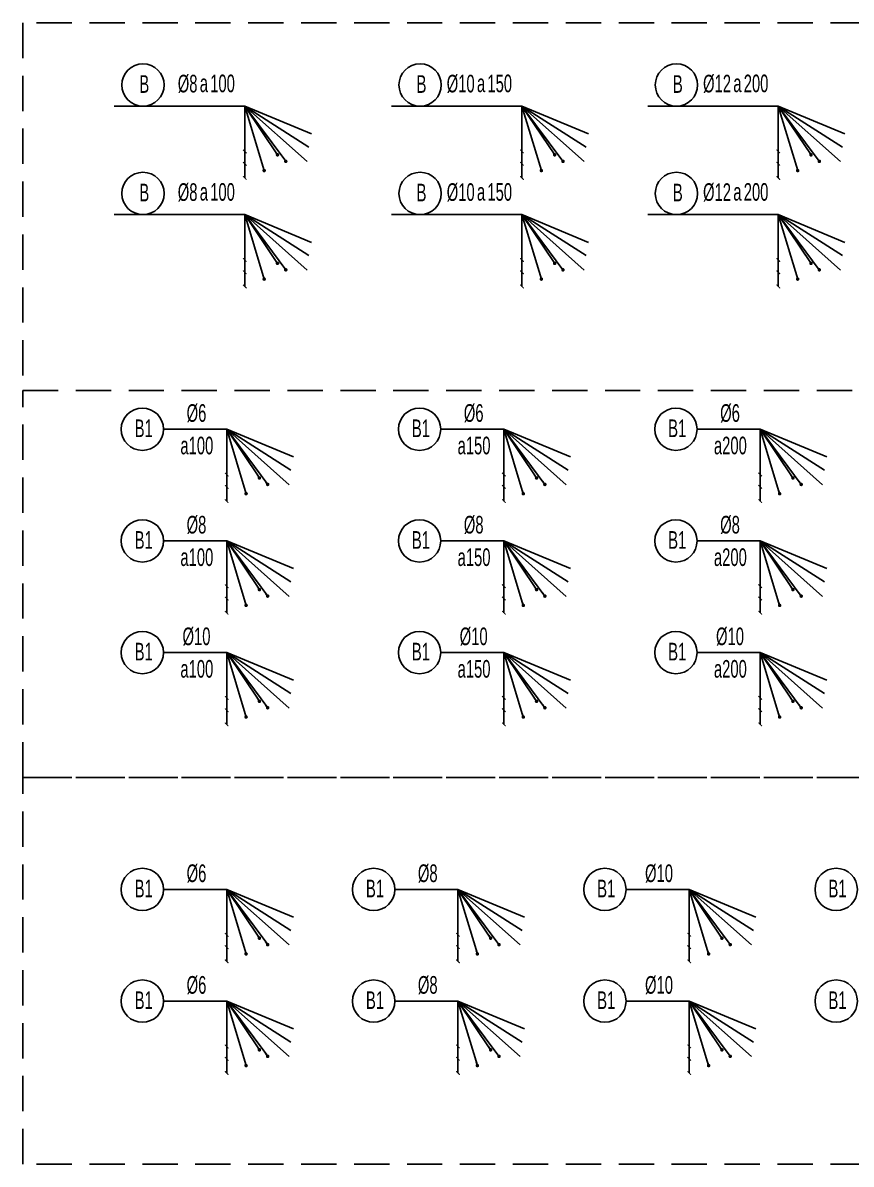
# Model space of a CAD drawing. Header units: millimetres. Extents: x -147841 to 368790, y -162721 to 84261.
# Drawn here: x -11486 to -5617, y -63644 to -55555 of the extents above; entities that cross this region are included whole.
import ezdxf
from ezdxf.enums import TextEntityAlignment as Align

# ---------------------------------------------------------------- set-up
doc = ezdxf.new("R2010")
doc.units = ezdxf.units.MM
doc.header["$LTSCALE"] = 1000
doc.header["$MEASUREMENT"] = 0
doc.linetypes.add('HIDDEN', pattern=[0.375, 0.25, -0.125])
doc.layers.get('0').update_dxf_attribs({"linetype": 'CONTINUOUS', "lineweight": 18})
for name, color, linetype in [('KC-Cotthep', 8, 'CONTINUOUS'), ('KC-Khuat', 9, 'HIDDEN'), ('KC-Text', 31, 'CONTINUOUS')]:
    doc.layers.add(name, color=color, linetype=linetype)
doc.styles.add('ARIAL', font='arial.ttf', dxfattribs={"width": 0.7})
doc.dimstyles.new('2.5-50', dxfattribs={"dimscale": 50, "dimtxt": 2.5, "dimasz": 1, "dimexe": 1, "dimexo": 2, "dimgap": 1, "dimtad": 1, "dimdec": 1, "dimdsep": 46, "dimtxsty": 'ARIAL', "dimblk": 'ARCHTICK', "dimcen": -1, "dimdle": 1, "dimclrd": 256, "dimclre": 256, "dimclrt": 3, "dimadec": 0, "dimazin": 2, "dimtfac": 0.1, "dimtdec": 1, "dimtmove": 0, "dimatfit": 1, "dimldrblk": 'ARCHTICK', "dimfxl": 1, "dimtvp": 0.833333, "dimtfill": 1, "dimtolj": 1, "dimtzin": 12, "dimarcsym": 0})

# ---------------------------------------------------------------- blocks, each defined once
blk = doc.blocks.new('att_thep_1')
blk.add_circle((0, 300), 300)
at = {"color": 31, "style": 'ARIAL', "width": 0.6}
blk.add_attdef('SH', text='', height=250, dxfattribs=at).set_placement((19, 189), align=Align.CENTER)
blk.add_attdef('DK', text='', height=250, dxfattribs=at).set_placement((773, 195), align=Align.RIGHT)
blk.add_attdef('KC', (953, 197), '', height=250, dxfattribs=at)
at = {"layer": 'KC-Text', "color": 31, "style": 'ARIAL', "width": 0.6}
blk.add_text('a', height=250, dxfattribs=at).set_placement((805, 199))
blk = doc.blocks.new('att_thep_2')
blk.add_circle((-300, 0), 300)
at = {"color": 3, "style": 'ARIAL', "width": 0.6}
blk.add_attdef('DK', text='', height=250, dxfattribs=at).set_placement((467, 105), align=Align.CENTER)
at = {"color": 31, "style": 'ARIAL', "width": 0.6}
blk.add_attdef('SH', text='', height=250, dxfattribs=at).set_placement((-281, -111), align=Align.CENTER)
at = {"color": 2, "style": 'ARIAL', "width": 0.6}
blk.add_attdef('KC', text='', height=250, dxfattribs=at).set_placement((472, -355), align=Align.CENTER)
blk = doc.blocks.new('_ARCHTICK')
at = {"color": 0, "linetype": 'ByBlock', "const_width": 0.3}
blk.add_lwpolyline([(-0.5, -0.5), (0.5, 0.5)], dxfattribs=at)

msp = doc.modelspace()

# ---------------------------------------------------------------- linework, layer by layer
at = {"layer": 'KC-Khuat'}
for points in [[(-11486.29, -58161.96), (14360.78, -58161.96), (14360.78, -55555.35), (-11486.29, -55555.35)], [(-11486.29, -58161.96), (14360.78, -58161.96), (14360.78, -60903.18), (-11486.29, -60903.18)], [(-11486.29, -60903.18), (14360.78, -60903.18), (14360.78, -63644.4), (-11486.29, -63644.4)]]:
    msp.add_lwpolyline(points, close=True, dxfattribs=at)

# ---------------------------------------------------------------- block references
at = {"layer": 'KC-Cotthep'}
ref = msp.add_blockref('att_thep_1', (-10635.18, -56145.79), dxfattribs=dict(at, xscale=0.5, yscale=0.5, zscale=0.5))
ref.add_attrib('SH', 'B', dxfattribs={"layer": '0', "color": 31, "height": 125, "style": 'ARIAL', "width": 0.6}).set_placement((-10625.67, -56051.53), align=Align.CENTER)
ref.add_attrib('KC', '100', (-10158.74, -56047.21), dxfattribs={"layer": '0', "color": 1, "height": 125, "style": 'ARIAL', "width": 0.6})
ref.add_attrib('DK', '%%C8', dxfattribs={"layer": '0', "color": 175, "height": 125, "style": 'ARIAL', "width": 0.6}).set_placement((-10248.9, -56048.35), align=Align.RIGHT)
ref = msp.add_blockref('att_thep_1', (-8671.24, -56145.79), dxfattribs=dict(at, xscale=0.5, yscale=0.5, zscale=0.5))
ref.add_attrib('SH', 'B', dxfattribs={"layer": '0', "color": 31, "height": 125, "style": 'ARIAL', "width": 0.6}).set_placement((-8661.73, -56051.53), align=Align.CENTER)
ref.add_attrib('KC', '150', (-8194.8, -56047.21), dxfattribs={"layer": '0', "color": 7, "height": 125, "style": 'ARIAL', "width": 0.6})
ref.add_attrib('DK', '%%C10', dxfattribs={"layer": '0', "color": 15, "height": 125, "style": 'ARIAL', "width": 0.6}).set_placement((-8284.96, -56048.35), align=Align.RIGHT)
ref = msp.add_blockref('att_thep_1', (-6855.03, -56145.79), dxfattribs=dict(at, xscale=0.5, yscale=0.5, zscale=0.5))
ref.add_attrib('SH', 'B', dxfattribs={"layer": '0', "color": 31, "height": 125, "style": 'ARIAL', "width": 0.6}).set_placement((-6845.52, -56051.53), align=Align.CENTER)
ref.add_attrib('KC', '200', (-6378.59, -56047.21), dxfattribs={"layer": '0', "color": 2, "height": 125, "style": 'ARIAL', "width": 0.6})
ref.add_attrib('DK', '%%C12', dxfattribs={"layer": '0', "color": 215, "height": 125, "style": 'ARIAL', "width": 0.6}).set_placement((-6468.76, -56048.35), align=Align.RIGHT)
ref = msp.add_blockref('att_thep_1', (-10635.18, -56914.89), dxfattribs=dict(at, xscale=0.5, yscale=0.5, zscale=0.5))
ref.add_attrib('SH', 'B', dxfattribs={"layer": '0', "color": 31, "height": 125, "style": 'ARIAL', "width": 0.6}).set_placement((-10625.67, -56820.63), align=Align.CENTER)
ref.add_attrib('KC', '100', (-10158.74, -56816.31), dxfattribs={"layer": '0', "color": 1, "height": 125, "style": 'ARIAL', "width": 0.6})
ref.add_attrib('DK', '%%C8', dxfattribs={"layer": '0', "color": 175, "height": 125, "style": 'ARIAL', "width": 0.6}).set_placement((-10248.9, -56817.45), align=Align.RIGHT)
ref = msp.add_blockref('att_thep_1', (-8671.24, -56914.89), dxfattribs=dict(at, xscale=0.5, yscale=0.5, zscale=0.5))
ref.add_attrib('SH', 'B', dxfattribs={"layer": '0', "color": 31, "height": 125, "style": 'ARIAL', "width": 0.6}).set_placement((-8661.73, -56820.63), align=Align.CENTER)
ref.add_attrib('KC', '150', (-8194.8, -56816.31), dxfattribs={"layer": '0', "color": 7, "height": 125, "style": 'ARIAL', "width": 0.6})
ref.add_attrib('DK', '%%C10', dxfattribs={"layer": '0', "color": 15, "height": 125, "style": 'ARIAL', "width": 0.6}).set_placement((-8284.96, -56817.45), align=Align.RIGHT)
ref = msp.add_blockref('att_thep_1', (-6855.03, -56914.89), dxfattribs=dict(at, xscale=0.5, yscale=0.5, zscale=0.5))
ref.add_attrib('SH', 'B', dxfattribs={"layer": '0', "color": 31, "height": 125, "style": 'ARIAL', "width": 0.6}).set_placement((-6845.52, -56820.63), align=Align.CENTER)
ref.add_attrib('KC', '200', (-6378.59, -56816.31), dxfattribs={"layer": '0', "color": 2, "height": 125, "style": 'ARIAL', "width": 0.6})
ref.add_attrib('DK', '%%C12', dxfattribs={"layer": '0', "color": 215, "height": 125, "style": 'ARIAL', "width": 0.6}).set_placement((-6468.76, -56817.45), align=Align.RIGHT)
ref = msp.add_blockref('att_thep_2', (-10489.24, -58435.82), dxfattribs=dict(at, xscale=0.5, yscale=0.5, zscale=0.5))
ref.add_attrib('KC', 'a100', dxfattribs={"layer": '0', "color": 1, "height": 125, "style": 'ARIAL', "width": 0.6}).set_placement((-10253.3, -58613.47), align=Align.CENTER)
ref.add_attrib('DK', '%%C6', dxfattribs={"layer": '0', "color": 3, "height": 125, "style": 'ARIAL', "width": 0.6}).set_placement((-10255.94, -58383.12), align=Align.CENTER)
ref.add_attrib('SH', 'B1', dxfattribs={"layer": '0', "color": 31, "height": 125, "style": 'ARIAL', "width": 0.6}).set_placement((-10629.73, -58491.56), align=Align.CENTER)
ref = msp.add_blockref('att_thep_2', (-8525.3, -58435.82), dxfattribs=dict(at, xscale=0.5, yscale=0.5, zscale=0.5))
ref.add_attrib('KC', 'a150', dxfattribs={"layer": '0', "color": 7, "height": 125, "style": 'ARIAL', "width": 0.6}).set_placement((-8289.36, -58613.47), align=Align.CENTER)
ref.add_attrib('DK', '%%C6', dxfattribs={"layer": '0', "color": 3, "height": 125, "style": 'ARIAL', "width": 0.6}).set_placement((-8292, -58383.12), align=Align.CENTER)
ref.add_attrib('SH', 'B1', dxfattribs={"layer": '0', "color": 31, "height": 125, "style": 'ARIAL', "width": 0.6}).set_placement((-8665.79, -58491.56), align=Align.CENTER)
at = {"layer": 'KC-Cotthep', "xscale": 0.5, "yscale": 0.5, "zscale": 0.5}
msp.add_blockref('att_thep_2', (-6709.09, -58435.82), dxfattribs=at).add_auto_attribs({'KC': 'a200', 'DK': '%%C6', 'SH': 'B1'})
at = {"layer": 'KC-Cotthep'}
ref = msp.add_blockref('att_thep_2', (-10489.24, -59227.24), dxfattribs=dict(at, xscale=0.5, yscale=0.5, zscale=0.5))
ref.add_attrib('KC', 'a100', dxfattribs={"layer": '0', "color": 1, "height": 125, "style": 'ARIAL', "width": 0.6}).set_placement((-10253.3, -59404.89), align=Align.CENTER)
ref.add_attrib('DK', '%%C8', dxfattribs={"layer": '0', "color": 175, "height": 125, "style": 'ARIAL', "width": 0.6}).set_placement((-10255.94, -59174.54), align=Align.CENTER)
ref.add_attrib('SH', 'B1', dxfattribs={"layer": '0', "color": 31, "height": 125, "style": 'ARIAL', "width": 0.6}).set_placement((-10629.73, -59282.98), align=Align.CENTER)
ref = msp.add_blockref('att_thep_2', (-8525.3, -59227.24), dxfattribs=dict(at, xscale=0.5, yscale=0.5, zscale=0.5))
ref.add_attrib('KC', 'a150', dxfattribs={"layer": '0', "color": 7, "height": 125, "style": 'ARIAL', "width": 0.6}).set_placement((-8289.36, -59404.89), align=Align.CENTER)
ref.add_attrib('DK', '%%C8', dxfattribs={"layer": '0', "color": 175, "height": 125, "style": 'ARIAL', "width": 0.6}).set_placement((-8292, -59174.54), align=Align.CENTER)
ref.add_attrib('SH', 'B1', dxfattribs={"layer": '0', "color": 31, "height": 125, "style": 'ARIAL', "width": 0.6}).set_placement((-8665.79, -59282.98), align=Align.CENTER)
ref = msp.add_blockref('att_thep_2', (-6709.09, -59227.24), dxfattribs=dict(at, xscale=0.5, yscale=0.5, zscale=0.5))
ref.add_attrib('KC', 'a200', dxfattribs={"layer": '0', "color": 2, "height": 125, "style": 'ARIAL', "width": 0.6}).set_placement((-6473.16, -59404.89), align=Align.CENTER)
ref.add_attrib('DK', '%%C8', dxfattribs={"layer": '0', "color": 175, "height": 125, "style": 'ARIAL', "width": 0.6}).set_placement((-6475.79, -59174.54), align=Align.CENTER)
ref.add_attrib('SH', 'B1', dxfattribs={"layer": '0', "color": 31, "height": 125, "style": 'ARIAL', "width": 0.6}).set_placement((-6849.58, -59282.98), align=Align.CENTER)
ref = msp.add_blockref('att_thep_2', (-10489.24, -60018.66), dxfattribs=dict(at, xscale=0.5, yscale=0.5, zscale=0.5))
ref.add_attrib('KC', 'a100', dxfattribs={"layer": '0', "color": 1, "height": 125, "style": 'ARIAL', "width": 0.6}).set_placement((-10253.3, -60196.31), align=Align.CENTER)
ref.add_attrib('DK', '%%C10', dxfattribs={"layer": '0', "color": 15, "height": 125, "style": 'ARIAL', "width": 0.6}).set_placement((-10255.94, -59965.96), align=Align.CENTER)
ref.add_attrib('SH', 'B1', dxfattribs={"layer": '0', "color": 31, "height": 125, "style": 'ARIAL', "width": 0.6}).set_placement((-10629.73, -60074.4), align=Align.CENTER)
ref = msp.add_blockref('att_thep_2', (-8525.3, -60018.66), dxfattribs=dict(at, xscale=0.5, yscale=0.5, zscale=0.5))
ref.add_attrib('KC', 'a150', dxfattribs={"layer": '0', "color": 7, "height": 125, "style": 'ARIAL', "width": 0.6}).set_placement((-8289.36, -60196.31), align=Align.CENTER)
ref.add_attrib('DK', '%%C10', dxfattribs={"layer": '0', "color": 15, "height": 125, "style": 'ARIAL', "width": 0.6}).set_placement((-8292, -59965.96), align=Align.CENTER)
ref.add_attrib('SH', 'B1', dxfattribs={"layer": '0', "color": 31, "height": 125, "style": 'ARIAL', "width": 0.6}).set_placement((-8665.79, -60074.4), align=Align.CENTER)
ref = msp.add_blockref('att_thep_2', (-6709.09, -60018.66), dxfattribs=dict(at, xscale=0.5, yscale=0.5, zscale=0.5))
ref.add_attrib('KC', 'a200', dxfattribs={"layer": '0', "color": 2, "height": 125, "style": 'ARIAL', "width": 0.6}).set_placement((-6473.16, -60196.31), align=Align.CENTER)
ref.add_attrib('DK', '%%C10', dxfattribs={"layer": '0', "color": 15, "height": 125, "style": 'ARIAL', "width": 0.6}).set_placement((-6475.79, -59965.96), align=Align.CENTER)
ref.add_attrib('SH', 'B1', dxfattribs={"layer": '0', "color": 31, "height": 125, "style": 'ARIAL', "width": 0.6}).set_placement((-6849.58, -60074.4), align=Align.CENTER)
ref = msp.add_blockref('att_thep_2', (-10489.24, -61697.52), dxfattribs=dict(at, xscale=0.5, yscale=0.5, zscale=0.5))
ref.add_attrib('DK', '%%C6', dxfattribs={"layer": '0', "color": 3, "height": 125, "style": 'ARIAL', "width": 0.6}).set_placement((-10255.94, -61644.82), align=Align.CENTER)
ref.add_attrib('SH', 'B1', dxfattribs={"layer": '0', "color": 31, "height": 125, "style": 'ARIAL', "width": 0.6}).set_placement((-10629.73, -61753.26), align=Align.CENTER)
ref = msp.add_blockref('att_thep_2', (-8850.69, -61697.52), dxfattribs=dict(at, xscale=0.5, yscale=0.5, zscale=0.5))
ref.add_attrib('DK', '%%C8', dxfattribs={"layer": '0', "color": 175, "height": 125, "style": 'ARIAL', "width": 0.6}).set_placement((-8617.39, -61644.82), align=Align.CENTER)
ref.add_attrib('SH', 'B1', dxfattribs={"layer": '0', "color": 31, "height": 125, "style": 'ARIAL', "width": 0.6}).set_placement((-8991.18, -61753.26), align=Align.CENTER)
ref = msp.add_blockref('att_thep_2', (-7212.14, -61697.52), dxfattribs=dict(at, xscale=0.5, yscale=0.5, zscale=0.5))
ref.add_attrib('DK', '%%C10', dxfattribs={"layer": '0', "color": 15, "height": 125, "style": 'ARIAL', "width": 0.6}).set_placement((-6978.84, -61644.82), align=Align.CENTER)
ref.add_attrib('SH', 'B1', dxfattribs={"layer": '0', "color": 31, "height": 125, "style": 'ARIAL', "width": 0.6}).set_placement((-7352.63, -61753.26), align=Align.CENTER)
ref = msp.add_blockref('att_thep_2', (-5573.58, -61697.52), dxfattribs=dict(at, xscale=0.5, yscale=0.5, zscale=0.5))
ref.add_attrib('DK', '%%C12', dxfattribs={"layer": '0', "color": 215, "height": 125, "style": 'ARIAL', "width": 0.6}).set_placement((-5340.29, -61644.82), align=Align.CENTER)
ref.add_attrib('SH', 'B1', dxfattribs={"layer": '0', "color": 31, "height": 125, "style": 'ARIAL', "width": 0.6}).set_placement((-5714.08, -61753.26), align=Align.CENTER)
ref = msp.add_blockref('att_thep_2', (-10489.24, -62488.95), dxfattribs=dict(at, xscale=0.5, yscale=0.5, zscale=0.5))
ref.add_attrib('DK', '%%C6', dxfattribs={"layer": '0', "color": 3, "height": 125, "style": 'ARIAL', "width": 0.6}).set_placement((-10255.94, -62436.24), align=Align.CENTER)
ref.add_attrib('SH', 'B1', dxfattribs={"layer": '0', "color": 31, "height": 125, "style": 'ARIAL', "width": 0.6}).set_placement((-10629.73, -62544.68), align=Align.CENTER)
ref = msp.add_blockref('att_thep_2', (-8850.69, -62488.95), dxfattribs=dict(at, xscale=0.5, yscale=0.5, zscale=0.5))
ref.add_attrib('DK', '%%C8', dxfattribs={"layer": '0', "color": 175, "height": 125, "style": 'ARIAL', "width": 0.6}).set_placement((-8617.39, -62436.24), align=Align.CENTER)
ref.add_attrib('SH', 'B1', dxfattribs={"layer": '0', "color": 31, "height": 125, "style": 'ARIAL', "width": 0.6}).set_placement((-8991.18, -62544.68), align=Align.CENTER)
ref = msp.add_blockref('att_thep_2', (-7212.14, -62488.95), dxfattribs=dict(at, xscale=0.5, yscale=0.5, zscale=0.5))
ref.add_attrib('DK', '%%C10', dxfattribs={"layer": '0', "color": 15, "height": 125, "style": 'ARIAL', "width": 0.6}).set_placement((-6978.84, -62436.24), align=Align.CENTER)
ref.add_attrib('SH', 'B1', dxfattribs={"layer": '0', "color": 31, "height": 125, "style": 'ARIAL', "width": 0.6}).set_placement((-7352.63, -62544.68), align=Align.CENTER)
ref = msp.add_blockref('att_thep_2', (-5573.58, -62488.95), dxfattribs=dict(at, xscale=0.5, yscale=0.5, zscale=0.5))
ref.add_attrib('DK', '%%C12', dxfattribs={"layer": '0', "color": 215, "height": 125, "style": 'ARIAL', "width": 0.6}).set_placement((-5340.29, -62436.24), align=Align.CENTER)
ref.add_attrib('SH', 'B1', dxfattribs={"layer": '0', "color": 31, "height": 125, "style": 'ARIAL', "width": 0.6}).set_placement((-5714.08, -62544.68), align=Align.CENTER)

# ---------------------------------------------------------------- leaders
at = {"layer": 'KC-Cotthep', "linetype": 'ByBlock'}
for points, override in [([(-9682.01, -56490.96), (-9913.76, -56145.79), (-10838.57, -56145.79)], {"dimasz": 0.5, "dimldrblk": 'DOT'}), ([(-9776.34, -56602.46), (-9913.76, -56145.79), (-10838.57, -56145.79)], {"dimasz": 0.5, "dimldrblk": 'DOT'}), ([(-9623.14, -56536.85), (-9913.76, -56145.79), (-10838.57, -56145.79)], {"dimasz": 0.5, "dimldrblk": 'DOT'}), ([(-9441.26, -56342.32), (-9913.76, -56145.79), (-10838.57, -56145.79)], {"dimasz": 0.5, "dimldrblk": 'None'}), ([(-9458.77, -56436.36), (-9913.76, -56145.79), (-10838.57, -56145.79)], {"dimasz": 0.5, "dimldrblk": 'None'}), ([(-9471.9, -56539.14), (-9913.76, -56145.79), (-10838.57, -56145.79)], {"dimasz": 0.5, "dimldrblk": 'None'}), ([(-9913.76, -56655.04), (-9913.76, -56145.79), (-10838.57, -56145.79)], {"dimasz": 0.5}), ([(-9913.76, -56554.45), (-9913.76, -56145.79), (-10838.57, -56145.79)], {"dimasz": 0.5}), ([(-9913.76, -56466.97), (-9913.76, -56145.79), (-10838.57, -56145.79)], {"dimasz": 0.5}), ([(-7718.07, -56490.96), (-7949.82, -56145.79), (-8874.63, -56145.79)], {"dimasz": 0.5, "dimldrblk": 'DOT'}), ([(-7812.4, -56602.46), (-7949.82, -56145.79), (-8874.63, -56145.79)], {"dimasz": 0.5, "dimldrblk": 'DOT'}), ([(-7659.2, -56536.85), (-7949.82, -56145.79), (-8874.63, -56145.79)], {"dimasz": 0.5, "dimldrblk": 'DOT'}), ([(-7477.32, -56342.32), (-7949.82, -56145.79), (-8874.63, -56145.79)], {"dimasz": 0.5, "dimldrblk": 'None'}), ([(-7494.83, -56436.36), (-7949.82, -56145.79), (-8874.63, -56145.79)], {"dimasz": 0.5, "dimldrblk": 'None'}), ([(-7507.96, -56539.14), (-7949.82, -56145.79), (-8874.63, -56145.79)], {"dimasz": 0.5, "dimldrblk": 'None'}), ([(-7949.82, -56655.04), (-7949.82, -56145.79), (-8874.63, -56145.79)], {"dimasz": 0.5}), ([(-7949.82, -56554.45), (-7949.82, -56145.79), (-8874.63, -56145.79)], {"dimasz": 0.5}), ([(-7949.82, -56466.97), (-7949.82, -56145.79), (-8874.63, -56145.79)], {"dimasz": 0.5}), ([(-5901.86, -56490.96), (-6133.61, -56145.79), (-7058.42, -56145.79)], {"dimasz": 0.5, "dimldrblk": 'DOT'}), ([(-5996.19, -56602.46), (-6133.61, -56145.79), (-7058.42, -56145.79)], {"dimasz": 0.5, "dimldrblk": 'DOT'}), ([(-5842.99, -56536.85), (-6133.61, -56145.79), (-7058.42, -56145.79)], {"dimasz": 0.5, "dimldrblk": 'DOT'}), ([(-5661.11, -56342.32), (-6133.61, -56145.79), (-7058.42, -56145.79)], {"dimasz": 0.5, "dimldrblk": 'None'}), ([(-5678.62, -56436.36), (-6133.61, -56145.79), (-7058.42, -56145.79)], {"dimasz": 0.5, "dimldrblk": 'None'}), ([(-5691.75, -56539.14), (-6133.61, -56145.79), (-7058.42, -56145.79)], {"dimasz": 0.5, "dimldrblk": 'None'}), ([(-6133.61, -56655.04), (-6133.61, -56145.79), (-7058.42, -56145.79)], {"dimasz": 0.5}), ([(-6133.61, -56554.45), (-6133.61, -56145.79), (-7058.42, -56145.79)], {"dimasz": 0.5}), ([(-6133.61, -56466.97), (-6133.61, -56145.79), (-7058.42, -56145.79)], {"dimasz": 0.5}), ([(-9682.01, -57260.06), (-9913.76, -56914.89), (-10838.57, -56914.89)], {"dimasz": 0.5, "dimldrblk": 'DOT'}), ([(-9776.34, -57371.56), (-9913.76, -56914.89), (-10838.57, -56914.89)], {"dimasz": 0.5, "dimldrblk": 'DOT'}), ([(-9623.14, -57305.95), (-9913.76, -56914.89), (-10838.57, -56914.89)], {"dimasz": 0.5, "dimldrblk": 'DOT'}), ([(-9441.26, -57111.42), (-9913.76, -56914.89), (-10838.57, -56914.89)], {"dimasz": 0.5, "dimldrblk": 'None'}), ([(-9458.77, -57205.46), (-9913.76, -56914.89), (-10838.57, -56914.89)], {"dimasz": 0.5, "dimldrblk": 'None'}), ([(-9471.9, -57308.24), (-9913.76, -56914.89), (-10838.57, -56914.89)], {"dimasz": 0.5, "dimldrblk": 'None'}), ([(-9913.76, -57424.14), (-9913.76, -56914.89), (-10838.57, -56914.89)], {"dimasz": 0.5}), ([(-9913.76, -57323.55), (-9913.76, -56914.89), (-10838.57, -56914.89)], {"dimasz": 0.5}), ([(-9913.76, -57236.07), (-9913.76, -56914.89), (-10838.57, -56914.89)], {"dimasz": 0.5}), ([(-7718.07, -57260.06), (-7949.82, -56914.89), (-8874.63, -56914.89)], {"dimasz": 0.5, "dimldrblk": 'DOT'}), ([(-7812.4, -57371.56), (-7949.82, -56914.89), (-8874.63, -56914.89)], {"dimasz": 0.5, "dimldrblk": 'DOT'}), ([(-7659.2, -57305.95), (-7949.82, -56914.89), (-8874.63, -56914.89)], {"dimasz": 0.5, "dimldrblk": 'DOT'}), ([(-7477.32, -57111.42), (-7949.82, -56914.89), (-8874.63, -56914.89)], {"dimasz": 0.5, "dimldrblk": 'None'}), ([(-7494.83, -57205.46), (-7949.82, -56914.89), (-8874.63, -56914.89)], {"dimasz": 0.5, "dimldrblk": 'None'}), ([(-7507.96, -57308.24), (-7949.82, -56914.89), (-8874.63, -56914.89)], {"dimasz": 0.5, "dimldrblk": 'None'}), ([(-7949.82, -57424.14), (-7949.82, -56914.89), (-8874.63, -56914.89)], {"dimasz": 0.5}), ([(-7949.82, -57323.55), (-7949.82, -56914.89), (-8874.63, -56914.89)], {"dimasz": 0.5}), ([(-7949.82, -57236.07), (-7949.82, -56914.89), (-8874.63, -56914.89)], {"dimasz": 0.5}), ([(-5901.86, -57260.06), (-6133.61, -56914.89), (-7058.42, -56914.89)], {"dimasz": 0.5, "dimldrblk": 'DOT'}), ([(-5996.19, -57371.56), (-6133.61, -56914.89), (-7058.42, -56914.89)], {"dimasz": 0.5, "dimldrblk": 'DOT'}), ([(-5842.99, -57305.95), (-6133.61, -56914.89), (-7058.42, -56914.89)], {"dimasz": 0.5, "dimldrblk": 'DOT'}), ([(-5661.11, -57111.42), (-6133.61, -56914.89), (-7058.42, -56914.89)], {"dimasz": 0.5, "dimldrblk": 'None'}), ([(-5678.62, -57205.46), (-6133.61, -56914.89), (-7058.42, -56914.89)], {"dimasz": 0.5, "dimldrblk": 'None'}), ([(-5691.75, -57308.24), (-6133.61, -56914.89), (-7058.42, -56914.89)], {"dimasz": 0.5, "dimldrblk": 'None'}), ([(-6133.61, -57424.14), (-6133.61, -56914.89), (-7058.42, -56914.89)], {"dimasz": 0.5}), ([(-6133.61, -57323.55), (-6133.61, -56914.89), (-7058.42, -56914.89)], {"dimasz": 0.5}), ([(-6133.61, -57236.07), (-6133.61, -56914.89), (-7058.42, -56914.89)], {"dimasz": 0.5}), ([(-9810.2, -58780.99), (-10041.95, -58435.82), (-10489.24, -58435.82)], {"dimasz": 0.5, "dimldrblk": 'DOT'}), ([(-9904.53, -58892.49), (-10041.95, -58435.82), (-10489.24, -58435.82)], {"dimasz": 0.5, "dimldrblk": 'DOT'}), ([(-9751.33, -58826.88), (-10041.95, -58435.82), (-10489.24, -58435.82)], {"dimasz": 0.5, "dimldrblk": 'DOT'}), ([(-9569.45, -58632.35), (-10041.95, -58435.82), (-10489.24, -58435.82)], {"dimasz": 0.5, "dimldrblk": 'None'}), ([(-9586.96, -58726.39), (-10041.95, -58435.82), (-10489.24, -58435.82)], {"dimasz": 0.5, "dimldrblk": 'None'}), ([(-9600.09, -58829.17), (-10041.95, -58435.82), (-10489.24, -58435.82)], {"dimasz": 0.5, "dimldrblk": 'None'}), ([(-10041.95, -58945.07), (-10041.95, -58435.82), (-10489.24, -58435.82)], {"dimasz": 0.5}), ([(-10041.95, -58844.48), (-10041.95, -58435.82), (-10489.24, -58435.82)], {"dimasz": 0.5}), ([(-10041.95, -58757), (-10041.95, -58435.82), (-10489.24, -58435.82)], {"dimasz": 0.5}), ([(-7846.26, -58780.99), (-8078.01, -58435.82), (-8525.3, -58435.82)], {"dimasz": 0.5, "dimldrblk": 'DOT'}), ([(-7940.59, -58892.49), (-8078.01, -58435.82), (-8525.3, -58435.82)], {"dimasz": 0.5, "dimldrblk": 'DOT'}), ([(-7787.39, -58826.88), (-8078.01, -58435.82), (-8525.3, -58435.82)], {"dimasz": 0.5, "dimldrblk": 'DOT'}), ([(-7605.51, -58632.35), (-8078.01, -58435.82), (-8525.3, -58435.82)], {"dimasz": 0.5, "dimldrblk": 'None'}), ([(-7623.02, -58726.39), (-8078.01, -58435.82), (-8525.3, -58435.82)], {"dimasz": 0.5, "dimldrblk": 'None'}), ([(-7636.15, -58829.17), (-8078.01, -58435.82), (-8525.3, -58435.82)], {"dimasz": 0.5, "dimldrblk": 'None'}), ([(-8078.01, -58945.07), (-8078.01, -58435.82), (-8525.3, -58435.82)], {"dimasz": 0.5}), ([(-8078.01, -58844.48), (-8078.01, -58435.82), (-8525.3, -58435.82)], {"dimasz": 0.5}), ([(-8078.01, -58757), (-8078.01, -58435.82), (-8525.3, -58435.82)], {"dimasz": 0.5}), ([(-6030.05, -58780.99), (-6261.8, -58435.82), (-6709.09, -58435.82)], {"dimasz": 0.5, "dimldrblk": 'DOT'}), ([(-6124.38, -58892.49), (-6261.8, -58435.82), (-6709.09, -58435.82)], {"dimasz": 0.5, "dimldrblk": 'DOT'}), ([(-5971.18, -58826.88), (-6261.8, -58435.82), (-6709.09, -58435.82)], {"dimasz": 0.5, "dimldrblk": 'DOT'}), ([(-5789.3, -58632.35), (-6261.8, -58435.82), (-6709.09, -58435.82)], {"dimasz": 0.5, "dimldrblk": 'None'}), ([(-5806.81, -58726.39), (-6261.8, -58435.82), (-6709.09, -58435.82)], {"dimasz": 0.5, "dimldrblk": 'None'}), ([(-5819.94, -58829.17), (-6261.8, -58435.82), (-6709.09, -58435.82)], {"dimasz": 0.5, "dimldrblk": 'None'}), ([(-6261.8, -58945.07), (-6261.8, -58435.82), (-6709.09, -58435.82)], {"dimasz": 0.5}), ([(-6261.8, -58844.48), (-6261.8, -58435.82), (-6709.09, -58435.82)], {"dimasz": 0.5}), ([(-6261.8, -58757), (-6261.8, -58435.82), (-6709.09, -58435.82)], {"dimasz": 0.5}), ([(-9810.2, -59572.41), (-10041.95, -59227.24), (-10489.24, -59227.24)], {"dimasz": 0.5, "dimldrblk": 'DOT'}), ([(-9904.53, -59683.91), (-10041.95, -59227.24), (-10489.24, -59227.24)], {"dimasz": 0.5, "dimldrblk": 'DOT'}), ([(-9751.33, -59618.31), (-10041.95, -59227.24), (-10489.24, -59227.24)], {"dimasz": 0.5, "dimldrblk": 'DOT'}), ([(-9569.45, -59423.77), (-10041.95, -59227.24), (-10489.24, -59227.24)], {"dimasz": 0.5, "dimldrblk": 'None'}), ([(-9586.96, -59517.81), (-10041.95, -59227.24), (-10489.24, -59227.24)], {"dimasz": 0.5, "dimldrblk": 'None'}), ([(-9600.09, -59620.59), (-10041.95, -59227.24), (-10489.24, -59227.24)], {"dimasz": 0.5, "dimldrblk": 'None'}), ([(-10041.95, -59736.49), (-10041.95, -59227.24), (-10489.24, -59227.24)], {"dimasz": 0.5}), ([(-10041.95, -59635.9), (-10041.95, -59227.24), (-10489.24, -59227.24)], {"dimasz": 0.5}), ([(-10041.95, -59548.42), (-10041.95, -59227.24), (-10489.24, -59227.24)], {"dimasz": 0.5}), ([(-7846.26, -59572.41), (-8078.01, -59227.24), (-8525.3, -59227.24)], {"dimasz": 0.5, "dimldrblk": 'DOT'}), ([(-7940.59, -59683.91), (-8078.01, -59227.24), (-8525.3, -59227.24)], {"dimasz": 0.5, "dimldrblk": 'DOT'}), ([(-7787.39, -59618.31), (-8078.01, -59227.24), (-8525.3, -59227.24)], {"dimasz": 0.5, "dimldrblk": 'DOT'}), ([(-7605.51, -59423.77), (-8078.01, -59227.24), (-8525.3, -59227.24)], {"dimasz": 0.5, "dimldrblk": 'None'}), ([(-7623.02, -59517.81), (-8078.01, -59227.24), (-8525.3, -59227.24)], {"dimasz": 0.5, "dimldrblk": 'None'}), ([(-7636.15, -59620.59), (-8078.01, -59227.24), (-8525.3, -59227.24)], {"dimasz": 0.5, "dimldrblk": 'None'}), ([(-8078.01, -59736.49), (-8078.01, -59227.24), (-8525.3, -59227.24)], {"dimasz": 0.5}), ([(-8078.01, -59635.9), (-8078.01, -59227.24), (-8525.3, -59227.24)], {"dimasz": 0.5}), ([(-8078.01, -59548.42), (-8078.01, -59227.24), (-8525.3, -59227.24)], {"dimasz": 0.5}), ([(-6030.05, -59572.41), (-6261.8, -59227.24), (-6709.09, -59227.24)], {"dimasz": 0.5, "dimldrblk": 'DOT'}), ([(-6124.38, -59683.91), (-6261.8, -59227.24), (-6709.09, -59227.24)], {"dimasz": 0.5, "dimldrblk": 'DOT'}), ([(-5971.18, -59618.31), (-6261.8, -59227.24), (-6709.09, -59227.24)], {"dimasz": 0.5, "dimldrblk": 'DOT'}), ([(-5789.3, -59423.77), (-6261.8, -59227.24), (-6709.09, -59227.24)], {"dimasz": 0.5, "dimldrblk": 'None'}), ([(-5806.81, -59517.81), (-6261.8, -59227.24), (-6709.09, -59227.24)], {"dimasz": 0.5, "dimldrblk": 'None'}), ([(-5819.94, -59620.59), (-6261.8, -59227.24), (-6709.09, -59227.24)], {"dimasz": 0.5, "dimldrblk": 'None'}), ([(-6261.8, -59736.49), (-6261.8, -59227.24), (-6709.09, -59227.24)], {"dimasz": 0.5}), ([(-6261.8, -59635.9), (-6261.8, -59227.24), (-6709.09, -59227.24)], {"dimasz": 0.5}), ([(-6261.8, -59548.42), (-6261.8, -59227.24), (-6709.09, -59227.24)], {"dimasz": 0.5}), ([(-9810.2, -60363.83), (-10041.95, -60018.66), (-10489.24, -60018.66)], {"dimasz": 0.5, "dimldrblk": 'DOT'}), ([(-9904.53, -60475.33), (-10041.95, -60018.66), (-10489.24, -60018.66)], {"dimasz": 0.5, "dimldrblk": 'DOT'}), ([(-9751.33, -60409.73), (-10041.95, -60018.66), (-10489.24, -60018.66)], {"dimasz": 0.5, "dimldrblk": 'DOT'}), ([(-9569.45, -60215.19), (-10041.95, -60018.66), (-10489.24, -60018.66)], {"dimasz": 0.5, "dimldrblk": 'None'}), ([(-9586.96, -60309.23), (-10041.95, -60018.66), (-10489.24, -60018.66)], {"dimasz": 0.5, "dimldrblk": 'None'}), ([(-9600.09, -60412.01), (-10041.95, -60018.66), (-10489.24, -60018.66)], {"dimasz": 0.5, "dimldrblk": 'None'}), ([(-10041.95, -60527.91), (-10041.95, -60018.66), (-10489.24, -60018.66)], {"dimasz": 0.5}), ([(-10041.95, -60427.32), (-10041.95, -60018.66), (-10489.24, -60018.66)], {"dimasz": 0.5}), ([(-10041.95, -60339.85), (-10041.95, -60018.66), (-10489.24, -60018.66)], {"dimasz": 0.5}), ([(-7846.26, -60363.83), (-8078.01, -60018.66), (-8525.3, -60018.66)], {"dimasz": 0.5, "dimldrblk": 'DOT'}), ([(-7940.59, -60475.33), (-8078.01, -60018.66), (-8525.3, -60018.66)], {"dimasz": 0.5, "dimldrblk": 'DOT'}), ([(-7787.39, -60409.73), (-8078.01, -60018.66), (-8525.3, -60018.66)], {"dimasz": 0.5, "dimldrblk": 'DOT'}), ([(-7605.51, -60215.19), (-8078.01, -60018.66), (-8525.3, -60018.66)], {"dimasz": 0.5, "dimldrblk": 'None'}), ([(-7623.02, -60309.23), (-8078.01, -60018.66), (-8525.3, -60018.66)], {"dimasz": 0.5, "dimldrblk": 'None'}), ([(-7636.15, -60412.01), (-8078.01, -60018.66), (-8525.3, -60018.66)], {"dimasz": 0.5, "dimldrblk": 'None'}), ([(-8078.01, -60527.91), (-8078.01, -60018.66), (-8525.3, -60018.66)], {"dimasz": 0.5}), ([(-8078.01, -60427.32), (-8078.01, -60018.66), (-8525.3, -60018.66)], {"dimasz": 0.5}), ([(-8078.01, -60339.85), (-8078.01, -60018.66), (-8525.3, -60018.66)], {"dimasz": 0.5}), ([(-6030.05, -60363.83), (-6261.8, -60018.66), (-6709.09, -60018.66)], {"dimasz": 0.5, "dimldrblk": 'DOT'}), ([(-6124.38, -60475.33), (-6261.8, -60018.66), (-6709.09, -60018.66)], {"dimasz": 0.5, "dimldrblk": 'DOT'}), ([(-5971.18, -60409.73), (-6261.8, -60018.66), (-6709.09, -60018.66)], {"dimasz": 0.5, "dimldrblk": 'DOT'}), ([(-5789.3, -60215.19), (-6261.8, -60018.66), (-6709.09, -60018.66)], {"dimasz": 0.5, "dimldrblk": 'None'}), ([(-5806.81, -60309.23), (-6261.8, -60018.66), (-6709.09, -60018.66)], {"dimasz": 0.5, "dimldrblk": 'None'}), ([(-5819.94, -60412.01), (-6261.8, -60018.66), (-6709.09, -60018.66)], {"dimasz": 0.5, "dimldrblk": 'None'}), ([(-6261.8, -60527.91), (-6261.8, -60018.66), (-6709.09, -60018.66)], {"dimasz": 0.5}), ([(-6261.8, -60427.32), (-6261.8, -60018.66), (-6709.09, -60018.66)], {"dimasz": 0.5}), ([(-6261.8, -60339.85), (-6261.8, -60018.66), (-6709.09, -60018.66)], {"dimasz": 0.5}), ([(-9810.2, -62042.69), (-10041.95, -61697.52), (-10489.24, -61697.52)], {"dimasz": 0.5, "dimldrblk": 'DOT'}), ([(-9904.53, -62154.19), (-10041.95, -61697.52), (-10489.24, -61697.52)], {"dimasz": 0.5, "dimldrblk": 'DOT'}), ([(-9751.33, -62088.59), (-10041.95, -61697.52), (-10489.24, -61697.52)], {"dimasz": 0.5, "dimldrblk": 'DOT'}), ([(-9569.45, -61894.05), (-10041.95, -61697.52), (-10489.24, -61697.52)], {"dimasz": 0.5, "dimldrblk": 'None'}), ([(-9586.96, -61988.09), (-10041.95, -61697.52), (-10489.24, -61697.52)], {"dimasz": 0.5, "dimldrblk": 'None'}), ([(-9600.09, -62090.87), (-10041.95, -61697.52), (-10489.24, -61697.52)], {"dimasz": 0.5, "dimldrblk": 'None'}), ([(-10041.95, -62206.77), (-10041.95, -61697.52), (-10489.24, -61697.52)], {"dimasz": 0.5}), ([(-10041.95, -62106.18), (-10041.95, -61697.52), (-10489.24, -61697.52)], {"dimasz": 0.5}), ([(-10041.95, -62018.71), (-10041.95, -61697.52), (-10489.24, -61697.52)], {"dimasz": 0.5}), ([(-8171.65, -62042.69), (-8403.4, -61697.52), (-8850.69, -61697.52)], {"dimasz": 0.5, "dimldrblk": 'DOT'}), ([(-8265.98, -62154.19), (-8403.4, -61697.52), (-8850.69, -61697.52)], {"dimasz": 0.5, "dimldrblk": 'DOT'}), ([(-8112.78, -62088.59), (-8403.4, -61697.52), (-8850.69, -61697.52)], {"dimasz": 0.5, "dimldrblk": 'DOT'}), ([(-7930.9, -61894.05), (-8403.4, -61697.52), (-8850.69, -61697.52)], {"dimasz": 0.5, "dimldrblk": 'None'}), ([(-7948.41, -61988.09), (-8403.4, -61697.52), (-8850.69, -61697.52)], {"dimasz": 0.5, "dimldrblk": 'None'}), ([(-7961.54, -62090.87), (-8403.4, -61697.52), (-8850.69, -61697.52)], {"dimasz": 0.5, "dimldrblk": 'None'}), ([(-8403.4, -62206.77), (-8403.4, -61697.52), (-8850.69, -61697.52)], {"dimasz": 0.5}), ([(-8403.4, -62106.18), (-8403.4, -61697.52), (-8850.69, -61697.52)], {"dimasz": 0.5}), ([(-8403.4, -62018.71), (-8403.4, -61697.52), (-8850.69, -61697.52)], {"dimasz": 0.5}), ([(-6533.1, -62042.69), (-6764.84, -61697.52), (-7212.14, -61697.52)], {"dimasz": 0.5, "dimldrblk": 'DOT'}), ([(-6627.43, -62154.19), (-6764.84, -61697.52), (-7212.14, -61697.52)], {"dimasz": 0.5, "dimldrblk": 'DOT'}), ([(-6474.23, -62088.59), (-6764.84, -61697.52), (-7212.14, -61697.52)], {"dimasz": 0.5, "dimldrblk": 'DOT'}), ([(-6292.35, -61894.05), (-6764.84, -61697.52), (-7212.14, -61697.52)], {"dimasz": 0.5, "dimldrblk": 'None'}), ([(-6309.86, -61988.09), (-6764.84, -61697.52), (-7212.14, -61697.52)], {"dimasz": 0.5, "dimldrblk": 'None'}), ([(-6322.99, -62090.87), (-6764.84, -61697.52), (-7212.14, -61697.52)], {"dimasz": 0.5, "dimldrblk": 'None'}), ([(-6764.84, -62206.77), (-6764.84, -61697.52), (-7212.14, -61697.52)], {"dimasz": 0.5}), ([(-6764.84, -62106.18), (-6764.84, -61697.52), (-7212.14, -61697.52)], {"dimasz": 0.5}), ([(-6764.84, -62018.71), (-6764.84, -61697.52), (-7212.14, -61697.52)], {"dimasz": 0.5}), ([(-9810.2, -62834.11), (-10041.95, -62488.95), (-10489.24, -62488.95)], {"dimasz": 0.5, "dimldrblk": 'DOT'}), ([(-9904.53, -62945.61), (-10041.95, -62488.95), (-10489.24, -62488.95)], {"dimasz": 0.5, "dimldrblk": 'DOT'}), ([(-9751.33, -62880.01), (-10041.95, -62488.95), (-10489.24, -62488.95)], {"dimasz": 0.5, "dimldrblk": 'DOT'}), ([(-9569.45, -62685.48), (-10041.95, -62488.95), (-10489.24, -62488.95)], {"dimasz": 0.5, "dimldrblk": 'None'}), ([(-9586.96, -62779.51), (-10041.95, -62488.95), (-10489.24, -62488.95)], {"dimasz": 0.5, "dimldrblk": 'None'}), ([(-9600.09, -62882.29), (-10041.95, -62488.95), (-10489.24, -62488.95)], {"dimasz": 0.5, "dimldrblk": 'None'}), ([(-10041.95, -62998.2), (-10041.95, -62488.95), (-10489.24, -62488.95)], {"dimasz": 0.5}), ([(-10041.95, -62897.6), (-10041.95, -62488.95), (-10489.24, -62488.95)], {"dimasz": 0.5}), ([(-10041.95, -62810.13), (-10041.95, -62488.95), (-10489.24, -62488.95)], {"dimasz": 0.5}), ([(-8171.65, -62834.11), (-8403.4, -62488.95), (-8850.69, -62488.95)], {"dimasz": 0.5, "dimldrblk": 'DOT'}), ([(-8265.98, -62945.61), (-8403.4, -62488.95), (-8850.69, -62488.95)], {"dimasz": 0.5, "dimldrblk": 'DOT'}), ([(-8112.78, -62880.01), (-8403.4, -62488.95), (-8850.69, -62488.95)], {"dimasz": 0.5, "dimldrblk": 'DOT'}), ([(-7930.9, -62685.48), (-8403.4, -62488.95), (-8850.69, -62488.95)], {"dimasz": 0.5, "dimldrblk": 'None'}), ([(-7948.41, -62779.51), (-8403.4, -62488.95), (-8850.69, -62488.95)], {"dimasz": 0.5, "dimldrblk": 'None'}), ([(-7961.54, -62882.29), (-8403.4, -62488.95), (-8850.69, -62488.95)], {"dimasz": 0.5, "dimldrblk": 'None'}), ([(-8403.4, -62998.2), (-8403.4, -62488.95), (-8850.69, -62488.95)], {"dimasz": 0.5}), ([(-8403.4, -62897.6), (-8403.4, -62488.95), (-8850.69, -62488.95)], {"dimasz": 0.5}), ([(-8403.4, -62810.13), (-8403.4, -62488.95), (-8850.69, -62488.95)], {"dimasz": 0.5}), ([(-6533.1, -62834.11), (-6764.84, -62488.95), (-7212.14, -62488.95)], {"dimasz": 0.5, "dimldrblk": 'DOT'}), ([(-6627.43, -62945.61), (-6764.84, -62488.95), (-7212.14, -62488.95)], {"dimasz": 0.5, "dimldrblk": 'DOT'}), ([(-6474.23, -62880.01), (-6764.84, -62488.95), (-7212.14, -62488.95)], {"dimasz": 0.5, "dimldrblk": 'DOT'}), ([(-6292.35, -62685.48), (-6764.84, -62488.95), (-7212.14, -62488.95)], {"dimasz": 0.5, "dimldrblk": 'None'}), ([(-6309.86, -62779.51), (-6764.84, -62488.95), (-7212.14, -62488.95)], {"dimasz": 0.5, "dimldrblk": 'None'}), ([(-6322.99, -62882.29), (-6764.84, -62488.95), (-7212.14, -62488.95)], {"dimasz": 0.5, "dimldrblk": 'None'}), ([(-6764.84, -62998.2), (-6764.84, -62488.95), (-7212.14, -62488.95)], {"dimasz": 0.5}), ([(-6764.84, -62897.6), (-6764.84, -62488.95), (-7212.14, -62488.95)], {"dimasz": 0.5}), ([(-6764.84, -62810.13), (-6764.84, -62488.95), (-7212.14, -62488.95)], {"dimasz": 0.5})]:
    msp.add_leader(points, dimstyle='2.5-50', override=override, dxfattribs=at)

doc.saveas('drawing.dxf')
